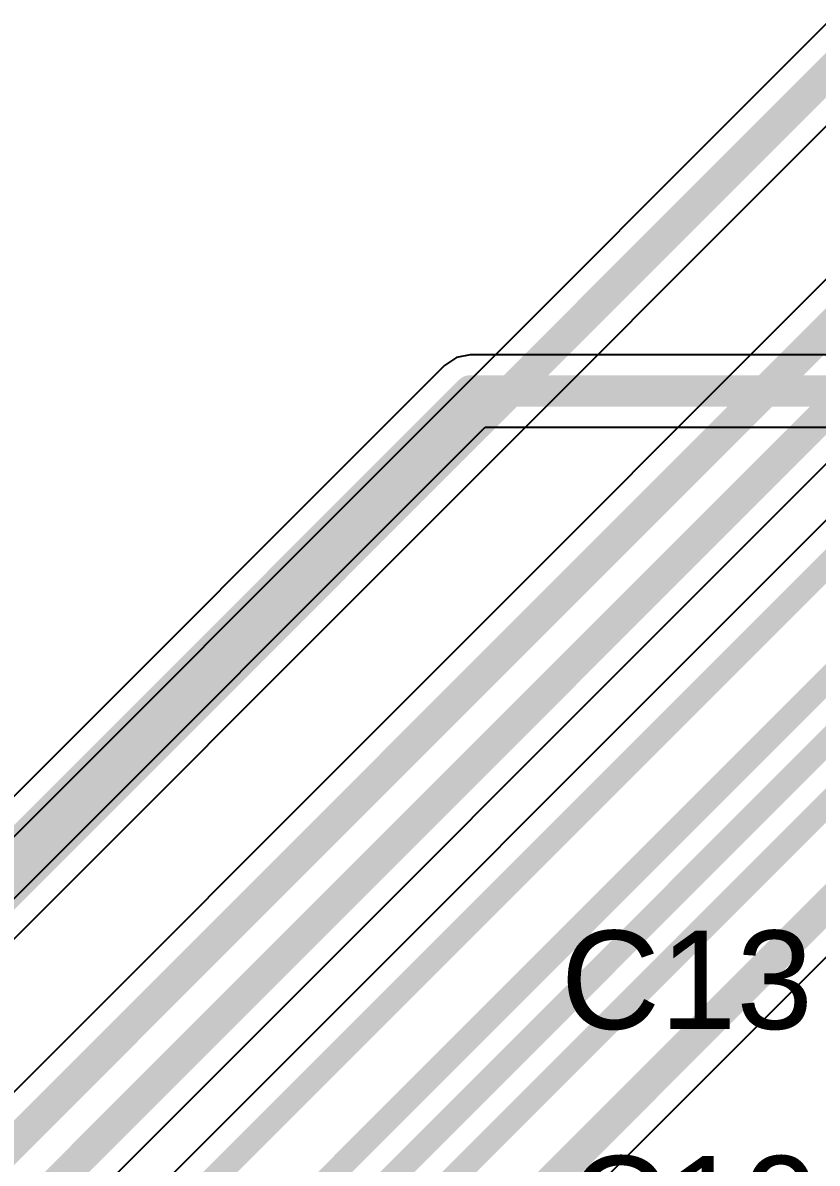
# Model space of a CAD drawing. Header units: inches. Extents: x -0.16 to 1.47, y -0.24 to 2.31.
# Drawn here: x 0.1964 to 0.3982, y 1.7659 to 2.0555 of the extents above; entities that cross this region are included whole.
import ezdxf

# ---------------------------------------------------------------- set-up
doc = ezdxf.new("R2010")
doc.units = ezdxf.units.IN
doc.header["$MEASUREMENT"] = 0
for name, color, linetype in [('Bottom Layer', 5, 'Continuous'), ('Top Layer', 1, 'Continuous'), ('Top Overlay', 2, 'Continuous')]:
    doc.layers.add(name, color=color, linetype=linetype)
doc.styles.add('Arial', font='', dxfattribs={"height": 0.2})
doc.styles.get('Arial').set_extended_font_data('Arial')

msp = doc.modelspace()

# ---------------------------------------------------------------- linework, layer by layer
at = {"layer": 'Bottom Layer'}
for p, q in [((0.40071, 2.05549), (-0.0957, 1.55908)), ((-0.08003, 1.54879), (0.411, 2.03982)), ((0.417, 2.00698), (-0.07541, 1.51456)), ((0.19647, 1.73962), (0.43767, 1.98082)), ((0.42196, 1.95075), (0.20556, 1.73435)), ((0.27607, 1.69395), (0.41894, 1.83682))]:
    msp.add_line(p, q, dxfattribs=at)
for points, const_width in [([(-0.08921, 1.55259), (0.40719, 2.049)], 0.008), ([(-0.07621, 1.50079), (0.432, 2.009)], 0.008), ([(-0.06321, 1.49292), (0.43387, 1.99)], 0.008), ([(0.20287, 1.72), (0.42779, 1.94492)], 0.00616), ([(0.0986, 1.5866), (0.42078, 1.90878)], 0.00616), ([(0.10976, 1.58198), (0.42072, 1.89294)], 0.00616), ([(0.12092, 1.57735), (0.41958, 1.87601)], 0.00616), ([(0.26107, 1.69193), (0.41514, 1.846)], 0.008)]:
    msp.add_lwpolyline(points, dxfattribs=dict(at, const_width=const_width))
at = {"layer": 'Top Layer'}
for p, q in [((0.30649, 1.97048), (0.30351, 1.96849)), ((0.31, 1.97118), (0.30649, 1.97048)), ((0.45418, 1.97118), (0.31, 1.97118)), ((0.30351, 1.96849), (0.05362, 1.7186)), ((0.11741, 1.75644), (0.3138, 1.95282)), ((0.3138, 1.95282), (0.55596, 1.95282))]:
    msp.add_line(p, q, dxfattribs=at)
at = {"layer": 'Top Layer', "const_width": 0.008}
for points in [[(0.0496, 1.7016), (0.31, 1.962)], [(0.31, 1.962), (0.568, 1.962)]]:
    msp.add_lwpolyline(points, dxfattribs=at)
at = {"layer": 'Top Layer', "const_width": 0.004}
msp.add_lwpolyline([(0.308, 1.962, 1), (0.312, 1.962, 1)], format="xyb", close=True, dxfattribs=at)
msp.add_lwpolyline([(0.308, 1.962, 1), (0.312, 1.962, 1)], format="xyb", close=True, dxfattribs=at)

# ---------------------------------------------------------------- texts
at = {"layer": 'Top Overlay', "style": 'Arial'}
for s, p in [('C13', (0.333, 1.8)), ('C19', (0.33479, 1.74278))]:
    msp.add_text(s, height=0.025, dxfattribs=at).set_placement(p)

doc.saveas('drawing.dxf')
